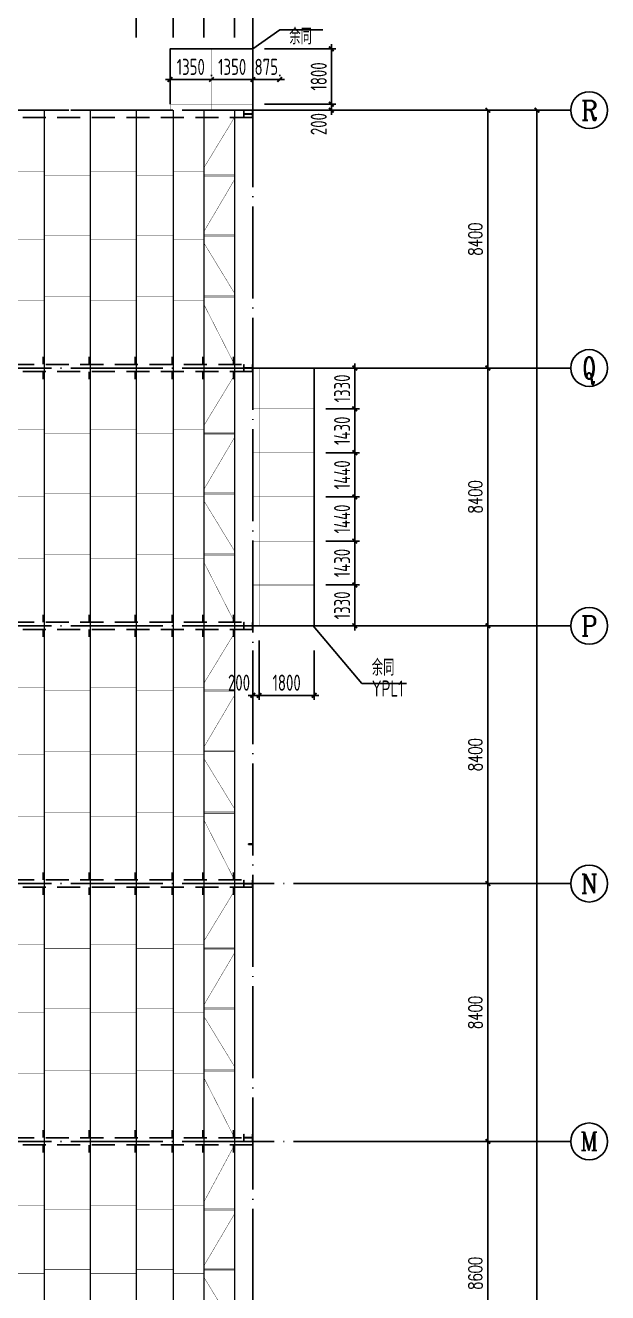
# Model space of a CAD drawing. Extents: x 899043 to 2598688, y -137197 to 211789.
# Drawn here: x 1563541 to 1582522, y 119968 to 161263 of the extents above; entities that cross this region are included whole.
import ezdxf
from ezdxf.enums import TextEntityAlignment as Align

# ---------------------------------------------------------------- set-up
doc = ezdxf.new("R2010")
doc.units = 0
doc.header["$LTSCALE"] = 1500
doc.header["$MEASUREMENT"] = 0
doc.linetypes.add('DASHED', pattern=[0.75, 0.5, -0.25])
doc.linetypes.add('DOTE', pattern=[2.42, 2, -0.2, 0.02, -0.2])
for name, color, linetype in [('A-Fur1(建筑厨卫洁具)', 136, 'Continuous'), ('A-Roof(建筑屋顶)', 122, 'Continuous'), ('AXIS', 3, 'Continuous'), ('AXIS_TEXT', 7, 'Continuous'), ('Boltx', 252, 'DASHED'), ('DIM', 3, 'Continuous'), ('HZ', 3, 'Continuous'), ('M_Prof', 2, 'Continuous'), ('THIN', 7, 'Continuous')]:
    doc.layers.add(name, color=color, linetype=linetype)
doc.layers.add('Pkpm_层114', color=2, linetype='Continuous', lineweight=18)
doc.styles.add('_TCH_AXIS', font='COMPLEX', dxfattribs={"bigfont": 'GBCBIG'})
doc.styles.add('_TCH_DIM_T3', font='SIMPLEX', dxfattribs={"width": 0.705882, "bigfont": 'GBCBIG'})
doc.styles.add('COMPLEX', font='COMPLEX')
doc.styles.add('TSSD_Dimension', font='Tssdeng.shx', dxfattribs={"width": 0.7, "bigfont": 'hztxt.shx'})
doc.styles.add('TSSD_Label', font='Tssdeng.shx', dxfattribs={"width": 0.7, "bigfont": 'hztxt.shx'})
doc.dimstyles.new('_TCH_ARCH&&150', dxfattribs={"dimtxt": 446.25, "dimasz": 150, "dimexe": 375, "dimexo": 450, "dimgap": 189.375, "dimtad": 1, "dimdec": 0, "dimzin": 0, "dimdsep": 46, "dimtxsty": '_TCH_DIM_T3', "dimblk": 'ARCHTICK', "dimcen": 0.09, "dimclrt": 7, "dimazin": 2, "dimtfac": 1, "dimtdec": 0, "dimtix": 1, "dimtmove": 2, "dimatfit": 3, "dimfxl": 0, "dimtolj": 1, "dimtzin": 0, "dimarcsym": 0})
doc.dimstyles.new('TSSD_150_150', dxfattribs={"dimtxt": 525, "dimasz": 150, "dimexe": 150, "dimexo": 375, "dimgap": 150, "dimtad": 1, "dimdec": 0, "dimzin": 0, "dimdsep": 46, "dimtxsty": 'TSSD_Dimension', "dimblk": 'ARCHTICK', "dimblk1": 'ARCHTICK', "dimblk2": 'ARCHTICK', "dimcen": 0, "dimdle": 150, "dimclrt": 7, "dimadec": 0, "dimazin": 0, "dimtfac": 1, "dimtdec": 0, "dimtix": 1, "dimtmove": 2, "dimatfit": 3, "dimfxl": 0, "dimtolj": 1, "dimtzin": 0, "dimarcsym": 0})

# ---------------------------------------------------------------- blocks, each defined once
blk = doc.blocks.new('_ArchTick')
at = {"color": 0, "linetype": 'ByBlock', "const_width": 0.4}
blk.add_lwpolyline([(-0.5, -0.5), (0.5, 0.5)], dxfattribs=at)
blk = doc.blocks.new('*D218')
at = {"layer": 'AXIS', "color": 0, "lineweight": -2}
for p, q in [((1198940, -77477), (1203865, -77477)), ((1203490, -86077), (1203490, -77477)), ((1198940, -86077), (1203865, -86077))]:
    blk.add_line(p, q, dxfattribs=at)
at = {"layer": 'Defpoints', "color": 0}
for p in [(1198490, -77477), (1203490, -77477), (1198490, -86077)]:
    blk.add_point(p, dxfattribs=at)
at = {"layer": 'AXIS', "color": 0, "lineweight": -2, "xscale": 150, "yscale": 150, "zscale": 150}
for p, rotation in [((1203490, -77477), 90), ((1203490, -86077), 270)]:
    blk.add_blockref('_ArchTick', p, dxfattribs=dict(at, rotation=rotation))
at = {"layer": 'AXIS', "color": 7, "insert": (1203078, -81777), "char_height": 446.2, "attachment_point": 5, "rotation": 90, "style": '_TCH_DIM_T3'}
blk.add_mtext('\\A1;8600', dxfattribs=at)
blk = doc.blocks.new('*D219')
at = {"layer": 'AXIS', "color": 0, "lineweight": -2}
for p, q in [((1198940, -69077), (1203865, -69077)), ((1203490, -77477), (1203490, -69077)), ((1198940, -77477), (1203865, -77477))]:
    blk.add_line(p, q, dxfattribs=at)
at = {"layer": 'Defpoints', "color": 0}
for p in [(1198490, -69077), (1203490, -69077), (1198490, -77477)]:
    blk.add_point(p, dxfattribs=at)
at = {"layer": 'AXIS', "color": 0, "lineweight": -2, "xscale": 150, "yscale": 150, "zscale": 150}
for p, rotation in [((1203490, -69077), 90), ((1203490, -77477), 270)]:
    blk.add_blockref('_ArchTick', p, dxfattribs=dict(at, rotation=rotation))
at = {"layer": 'AXIS', "color": 7, "insert": (1203078, -73277), "char_height": 446.2, "attachment_point": 5, "rotation": 90, "style": '_TCH_DIM_T3'}
blk.add_mtext('\\A1;8400', dxfattribs=at)
blk = doc.blocks.new('*D220')
at = {"layer": 'AXIS', "color": 0, "lineweight": -2}
for p, q in [((1198940, -60677), (1203865, -60677)), ((1203490, -69077), (1203490, -60677)), ((1198940, -69077), (1203865, -69077))]:
    blk.add_line(p, q, dxfattribs=at)
at = {"layer": 'Defpoints', "color": 0}
for p in [(1198490, -60677), (1203490, -60677), (1198490, -69077)]:
    blk.add_point(p, dxfattribs=at)
at = {"layer": 'AXIS', "color": 0, "lineweight": -2, "xscale": 150, "yscale": 150, "zscale": 150}
for p, rotation in [((1203490, -60677), 90), ((1203490, -69077), 270)]:
    blk.add_blockref('_ArchTick', p, dxfattribs=dict(at, rotation=rotation))
at = {"layer": 'AXIS', "color": 7, "insert": (1203078, -64877), "char_height": 446.2, "attachment_point": 5, "rotation": 90, "style": '_TCH_DIM_T3'}
blk.add_mtext('\\A1;8400', dxfattribs=at)
blk = doc.blocks.new('*D221')
at = {"layer": 'AXIS', "color": 0, "lineweight": -2}
for p, q in [((1198940, -52277), (1203865, -52277)), ((1203490, -60677), (1203490, -52277)), ((1198940, -60677), (1203865, -60677))]:
    blk.add_line(p, q, dxfattribs=at)
at = {"layer": 'Defpoints', "color": 0}
for p in [(1198490, -52277), (1203490, -52277), (1198490, -60677)]:
    blk.add_point(p, dxfattribs=at)
at = {"layer": 'AXIS', "color": 0, "lineweight": -2, "xscale": 150, "yscale": 150, "zscale": 150}
for p, rotation in [((1203490, -52277), 90), ((1203490, -60677), 270)]:
    blk.add_blockref('_ArchTick', p, dxfattribs=dict(at, rotation=rotation))
at = {"layer": 'AXIS', "color": 7, "insert": (1203078, -56477), "char_height": 446.2, "attachment_point": 5, "rotation": 90, "style": '_TCH_DIM_T3'}
blk.add_mtext('\\A1;8400', dxfattribs=at)
blk = doc.blocks.new('*D222')
at = {"layer": 'AXIS', "color": 0, "lineweight": -2}
for p, q in [((1198940, -43877), (1203865, -43877)), ((1203490, -52277), (1203490, -43877)), ((1198940, -52277), (1203865, -52277))]:
    blk.add_line(p, q, dxfattribs=at)
at = {"layer": 'Defpoints', "color": 0}
for p in [(1198490, -43877), (1203490, -43877), (1198490, -52277)]:
    blk.add_point(p, dxfattribs=at)
at = {"layer": 'AXIS', "color": 0, "lineweight": -2, "xscale": 150, "yscale": 150, "zscale": 150}
for p, rotation in [((1203490, -43877), 90), ((1203490, -52277), 270)]:
    blk.add_blockref('_ArchTick', p, dxfattribs=dict(at, rotation=rotation))
at = {"layer": 'AXIS', "color": 7, "insert": (1203078, -48077), "char_height": 446.2, "attachment_point": 5, "rotation": 90, "style": '_TCH_DIM_T3'}
blk.add_mtext('\\A1;8400', dxfattribs=at)
blk = doc.blocks.new('*D223')
at = {"layer": 'AXIS', "color": 0, "lineweight": -2}
for p, q in [((1198940, -43877), (1205465, -43877)), ((1205090, -163277), (1205090, -43877)), ((1198940, -163277), (1205465, -163277))]:
    blk.add_line(p, q, dxfattribs=at)
at = {"layer": 'Defpoints', "color": 0}
for p in [(1198490, -43877), (1205090, -43877), (1198490, -163277)]:
    blk.add_point(p, dxfattribs=at)
at = {"layer": 'AXIS', "color": 0, "lineweight": -2, "xscale": 150, "yscale": 150, "zscale": 150}
for p, rotation in [((1205090, -43877), 90), ((1205090, -163277), 270)]:
    blk.add_blockref('_ArchTick', p, dxfattribs=dict(at, rotation=rotation))
at = {"layer": 'AXIS', "color": 7, "insert": (1204678, -103577), "char_height": 446.2, "attachment_point": 5, "rotation": 90, "style": '_TCH_DIM_T3'}
blk.add_mtext('\\A1;119400', dxfattribs=at)
blk = doc.blocks.new('_AXISO')
blk.add_circle((0, 0), 0.5)
at = {"layer": 'AXIS_TEXT', "style": 'COMPLEX', "width": 1.041667}
blk.add_attdef('A', text='', height=0.56, dxfattribs=at).set_placement((-0.25, -0.28), (0.25, -0.28), align=Align.FIT)
blk = doc.blocks.new('A$C0BB32EA6')
at = {"layer": 'M_Prof'}
for points in [[(54000, -235), (54000, -15), (53990, -15), (53990, -121), (53710, -121), (53710, -15), (53700, -15), (53700, -235), (53710, -235), (53710, -129), (53990, -129), (53990, -235)], [(54000, -8510), (54000, -8290), (53990, -8290), (53990, -8396), (53710, -8396), (53710, -8290), (53700, -8290), (53700, -8510), (53710, -8510), (53710, -8404), (53990, -8404), (53990, -8510)], [(54000, -16910), (54000, -16690), (53990, -16690), (53990, -16796), (53710, -16796), (53710, -16690), (53700, -16690), (53700, -16910), (53710, -16910), (53710, -16804), (53990, -16804), (53990, -16910)], [(54000, -25310), (54000, -25090), (53990, -25090), (53990, -25196), (53710, -25196), (53710, -25090), (53700, -25090), (53700, -25310), (53710, -25310), (53710, -25204), (53990, -25204), (53990, -25310)], [(54000, -33585), (54000, -33365), (53990, -33365), (53990, -33471), (53710, -33471), (53710, -33365), (53700, -33365), (53700, -33585), (53710, -33585), (53710, -33479), (53990, -33479), (53990, -33585)]]:
    blk.add_lwpolyline(points, close=True, dxfattribs=at)
blk = doc.blocks.new('A$C2EA612DB')
at = {"layer": 'A-Fur1(建筑厨卫洁具)'}
for p, q in [((0, 86865), (-138, 86865)), ((-138, 86865), (-138, 86840)), ((-138, 86840), (0, 86840))]:
    blk.add_line(p, q, dxfattribs=at)
at = {"layer": 'M_Prof'}
blk.add_blockref('A$C0BB32EA6', (-54000, 110765), dxfattribs=at)
blk = doc.blocks.new('*D979')
at = {"layer": 'Defpoints', "color": 0}
for p in [(1567158, 163256), (1555158, 160497), (1567158, 160497)]:
    blk.add_point(p, dxfattribs=at)
at = {"layer": 'DIM', "color": 0, "lineweight": -2}
for p, q in [((1555008, 163256), (1567308, 163256)), ((1555158, 160872), (1555158, 163406)), ((1567158, 160872), (1567158, 163406))]:
    blk.add_line(p, q, dxfattribs=at)
at = {"layer": 'DIM', "color": 0, "lineweight": -2, "xscale": 150, "yscale": 150, "zscale": 150, "rotation": 180}
blk.add_blockref('_ArchTick', (1555158, 163256), dxfattribs=at)
at = {"layer": 'DIM', "color": 0, "lineweight": -2, "xscale": 150, "yscale": 150, "zscale": 150}
blk.add_blockref('_ArchTick', (1567158, 163256), dxfattribs=at)
at = {"layer": 'DIM', "color": 7, "insert": (1561158, 163669), "char_height": 525, "attachment_point": 5, "style": 'TSSD_Dimension'}
blk.add_mtext('\\A1;8x1500=12000', dxfattribs=at)
blk = doc.blocks.new('*D980')
at = {"layer": 'Defpoints', "color": 0}
for p in [(1568358, 163256), (1567158, 160497), (1568358, 160497)]:
    blk.add_point(p, dxfattribs=at)
at = {"layer": 'DIM', "color": 0, "lineweight": -2}
for p, q in [((1567158, 163256), (1567008, 163256)), ((1567158, 160872), (1567158, 163406)), ((1567158, 163256), (1568358, 163256)), ((1568358, 160872), (1568358, 163406)), ((1568358, 163256), (1568508, 163256))]:
    blk.add_line(p, q, dxfattribs=at)
at = {"layer": 'DIM', "color": 0, "lineweight": -2, "xscale": 150, "yscale": 150, "zscale": 150}
blk.add_blockref('_ArchTick', (1567158, 163256), dxfattribs=at)
at = {"layer": 'DIM', "color": 0, "lineweight": -2, "xscale": 150, "yscale": 150, "zscale": 150, "rotation": 180}
blk.add_blockref('_ArchTick', (1568358, 163256), dxfattribs=at)
at = {"layer": 'DIM', "color": 7, "insert": (1567758, 163669), "char_height": 525, "attachment_point": 5, "style": 'TSSD_Dimension'}
blk.add_mtext('\\A1;1200', dxfattribs=at)
blk = doc.blocks.new('*D981')
at = {"layer": 'Defpoints', "color": 0}
for p in [(1569358, 163256), (1568358, 160497), (1569358, 160497)]:
    blk.add_point(p, dxfattribs=at)
at = {"layer": 'DIM', "color": 0, "lineweight": -2}
for p, q in [((1568208, 163256), (1569508, 163256)), ((1568358, 160872), (1568358, 163406)), ((1569358, 160872), (1569358, 163406))]:
    blk.add_line(p, q, dxfattribs=at)
at = {"layer": 'DIM', "color": 0, "lineweight": -2, "xscale": 150, "yscale": 150, "zscale": 150, "rotation": 180}
blk.add_blockref('_ArchTick', (1568358, 163256), dxfattribs=at)
at = {"layer": 'DIM', "color": 0, "lineweight": -2, "xscale": 150, "yscale": 150, "zscale": 150}
blk.add_blockref('_ArchTick', (1569358, 163256), dxfattribs=at)
at = {"layer": 'DIM', "color": 7, "insert": (1568858, 162819), "char_height": 525, "attachment_point": 5, "style": 'TSSD_Dimension'}
blk.add_mtext('\\A1;1000', dxfattribs=at)
blk = doc.blocks.new('*D982')
at = {"layer": 'Defpoints', "color": 0}
for p in [(1570358, 163256), (1569358, 160497), (1570358, 160497)]:
    blk.add_point(p, dxfattribs=at)
at = {"layer": 'DIM', "color": 0, "lineweight": -2}
for p, q in [((1569358, 163256), (1569208, 163256)), ((1569358, 160872), (1569358, 163406)), ((1569358, 163256), (1570358, 163256)), ((1570358, 160872), (1570358, 163406)), ((1570358, 163256), (1570508, 163256))]:
    blk.add_line(p, q, dxfattribs=at)
at = {"layer": 'DIM', "color": 0, "lineweight": -2, "xscale": 150, "yscale": 150, "zscale": 150}
blk.add_blockref('_ArchTick', (1569358, 163256), dxfattribs=at)
at = {"layer": 'DIM', "color": 0, "lineweight": -2, "xscale": 150, "yscale": 150, "zscale": 150, "rotation": 180}
blk.add_blockref('_ArchTick', (1570358, 163256), dxfattribs=at)
at = {"layer": 'DIM', "color": 7, "insert": (1569858, 163669), "char_height": 525, "attachment_point": 5, "style": 'TSSD_Dimension'}
blk.add_mtext('\\A1;1000', dxfattribs=at)
blk = doc.blocks.new('*D983')
at = {"layer": 'Defpoints', "color": 0}
for p in [(1570958, 163256), (1570358, 160497), (1570958, 160497)]:
    blk.add_point(p, dxfattribs=at)
at = {"layer": 'DIM', "color": 0, "lineweight": -2}
for p, q in [((1570208, 163256), (1571108, 163256)), ((1570358, 160872), (1570358, 163406)), ((1570958, 160872), (1570958, 163406))]:
    blk.add_line(p, q, dxfattribs=at)
at = {"layer": 'DIM', "color": 0, "lineweight": -2, "xscale": 150, "yscale": 150, "zscale": 150, "rotation": 180}
blk.add_blockref('_ArchTick', (1570358, 163256), dxfattribs=at)
at = {"layer": 'DIM', "color": 0, "lineweight": -2, "xscale": 150, "yscale": 150, "zscale": 150}
blk.add_blockref('_ArchTick', (1570958, 163256), dxfattribs=at)
at = {"layer": 'DIM', "color": 7, "insert": (1571410, 163669), "char_height": 525, "attachment_point": 5, "style": 'TSSD_Dimension'}
blk.add_mtext('\\A1;600', dxfattribs=at)
blk = doc.blocks.new('*D1038')
at = {"layer": 'Defpoints', "color": 0}
for p in [(1570958, 158697), (1573516, 158697), (1570958, 158497)]:
    blk.add_point(p, dxfattribs=at)
at = {"layer": 'DIM', "color": 0, "lineweight": -2}
for p, q in [((1571333, 158697), (1573666, 158697)), ((1573516, 158697), (1573516, 158847)), ((1573516, 158497), (1573516, 158697)), ((1571333, 158497), (1573666, 158497)), ((1573516, 158497), (1573516, 158347))]:
    blk.add_line(p, q, dxfattribs=at)
at = {"layer": 'DIM', "color": 0, "lineweight": -2, "xscale": 150, "yscale": 150, "zscale": 150}
for p, rotation in [((1573516, 158697), 270), ((1573516, 158497), 90)]:
    blk.add_blockref('_ArchTick', p, dxfattribs=dict(at, rotation=rotation))
at = {"layer": 'DIM', "color": 7, "insert": (1573104, 158045), "char_height": 525, "attachment_point": 5, "rotation": 90, "style": 'TSSD_Dimension'}
blk.add_mtext('\\A1;200', dxfattribs=at)
blk = doc.blocks.new('*D1039')
at = {"layer": 'Defpoints', "color": 0}
for p in [(1570958, 160497), (1573516, 160497), (1570958, 158697)]:
    blk.add_point(p, dxfattribs=at)
at = {"layer": 'DIM', "color": 0, "lineweight": -2}
for p, q in [((1573516, 158547), (1573516, 160647)), ((1571333, 160497), (1573666, 160497)), ((1571333, 158697), (1573666, 158697))]:
    blk.add_line(p, q, dxfattribs=at)
at = {"layer": 'DIM', "color": 0, "lineweight": -2, "xscale": 150, "yscale": 150, "zscale": 150}
for p, rotation in [((1573516, 160497), 90), ((1573516, 158697), 270)]:
    blk.add_blockref('_ArchTick', p, dxfattribs=dict(at, rotation=rotation))
at = {"layer": 'DIM', "color": 7, "insert": (1573104, 159597), "char_height": 525, "attachment_point": 5, "rotation": 90, "style": 'TSSD_Dimension'}
blk.add_mtext('\\A1;1800', dxfattribs=at)
blk = doc.blocks.new('*D1040')
at = {"layer": 'Defpoints', "color": 0}
for p in [(1570958, 159497), (1570958, 159235), (1571833, 159235)]:
    blk.add_point(p, dxfattribs=at)
at = {"layer": 'DIM', "color": 0, "lineweight": -2}
for p, q in [((1570958, 159497), (1570808, 159497)), ((1570958, 159610), (1570958, 159647)), ((1571833, 159497), (1570958, 159497)), ((1571833, 159610), (1571833, 159647)), ((1571833, 159497), (1571983, 159497))]:
    blk.add_line(p, q, dxfattribs=at)
at = {"layer": 'DIM', "color": 0, "lineweight": -2, "xscale": 150, "yscale": 150, "zscale": 150}
blk.add_blockref('_ArchTick', (1570958, 159497), dxfattribs=at)
at = {"layer": 'DIM', "color": 0, "lineweight": -2, "xscale": 150, "yscale": 150, "zscale": 150, "rotation": 180}
blk.add_blockref('_ArchTick', (1571833, 159497), dxfattribs=at)
at = {"layer": 'DIM', "color": 7, "insert": (1571395, 159909), "char_height": 525, "attachment_point": 5, "style": 'TSSD_Dimension'}
blk.add_mtext('\\A1;875', dxfattribs=at)
blk = doc.blocks.new('*D1041')
at = {"layer": 'Defpoints', "color": 0}
for p in [(1569608, 159497), (1569608, 159235), (1570958, 159235)]:
    blk.add_point(p, dxfattribs=at)
at = {"layer": 'DIM', "color": 0, "lineweight": -2}
for p, q in [((1571108, 159497), (1569458, 159497)), ((1569608, 159610), (1569608, 159647)), ((1570958, 159610), (1570958, 159647))]:
    blk.add_line(p, q, dxfattribs=at)
at = {"layer": 'DIM', "color": 0, "lineweight": -2, "xscale": 150, "yscale": 150, "zscale": 150, "rotation": 180}
blk.add_blockref('_ArchTick', (1569608, 159497), dxfattribs=at)
at = {"layer": 'DIM', "color": 0, "lineweight": -2, "xscale": 150, "yscale": 150, "zscale": 150}
blk.add_blockref('_ArchTick', (1570958, 159497), dxfattribs=at)
at = {"layer": 'DIM', "color": 7, "insert": (1570283, 159909), "char_height": 525, "attachment_point": 5, "style": 'TSSD_Dimension'}
blk.add_mtext('\\A1;1350', dxfattribs=at)
blk = doc.blocks.new('*D1042')
at = {"layer": 'Defpoints', "color": 0}
for p in [(1568258, 159497), (1568258, 159235), (1569608, 159235)]:
    blk.add_point(p, dxfattribs=at)
at = {"layer": 'DIM', "color": 0, "lineweight": -2}
for p, q in [((1569758, 159497), (1568108, 159497)), ((1568258, 159610), (1568258, 159647)), ((1569608, 159610), (1569608, 159647))]:
    blk.add_line(p, q, dxfattribs=at)
at = {"layer": 'DIM', "color": 0, "lineweight": -2, "xscale": 150, "yscale": 150, "zscale": 150, "rotation": 180}
blk.add_blockref('_ArchTick', (1568258, 159497), dxfattribs=at)
at = {"layer": 'DIM', "color": 0, "lineweight": -2, "xscale": 150, "yscale": 150, "zscale": 150}
blk.add_blockref('_ArchTick', (1569608, 159497), dxfattribs=at)
at = {"layer": 'DIM', "color": 7, "insert": (1568933, 159909), "char_height": 525, "attachment_point": 5, "style": 'TSSD_Dimension'}
blk.add_mtext('\\A1;1350', dxfattribs=at)
blk = doc.blocks.new('*D1101')
at = {"layer": 'Defpoints', "color": 0}
for p in [(1570958, 141267), (1571158, 141597), (1571158, 139430)]:
    blk.add_point(p, dxfattribs=at)
at = {"layer": 'DIM', "color": 0, "lineweight": -2}
for p, q in [((1570958, 140892), (1570958, 139280)), ((1571158, 141222), (1571158, 139280)), ((1570958, 139430), (1570808, 139430)), ((1570958, 139430), (1571158, 139430)), ((1571158, 139430), (1571308, 139430))]:
    blk.add_line(p, q, dxfattribs=at)
at = {"layer": 'DIM', "color": 0, "lineweight": -2, "xscale": 150, "yscale": 150, "zscale": 150}
for p, rotation in [((1570958, 139430), 1.767578083899934e-07), ((1571158, 139430), 180.0000001767578)]:
    blk.add_blockref('_ArchTick', p, dxfattribs=dict(at, rotation=rotation))
at = {"layer": 'DIM', "color": 7, "insert": (1570506, 139843), "char_height": 525, "attachment_point": 5, "rotation": 0, "style": 'TSSD_Dimension'}
blk.add_mtext('\\A1;200', dxfattribs=at)
blk = doc.blocks.new('*D1102')
at = {"layer": 'Defpoints', "color": 0}
for p in [(1571158, 141597), (1572958, 141267), (1572958, 139430)]:
    blk.add_point(p, dxfattribs=at)
at = {"layer": 'DIM', "color": 0, "lineweight": -2}
for p, q in [((1571158, 141222), (1571158, 139280)), ((1572958, 140892), (1572958, 139280)), ((1571008, 139430), (1573108, 139430))]:
    blk.add_line(p, q, dxfattribs=at)
at = {"layer": 'DIM', "color": 0, "lineweight": -2, "xscale": 150, "yscale": 150, "zscale": 150}
for p, rotation in [((1571158, 139430), 180.0000001767578), ((1572958, 139430), 1.767578252005253e-07)]:
    blk.add_blockref('_ArchTick', p, dxfattribs=dict(at, rotation=rotation))
at = {"layer": 'DIM', "color": 7, "insert": (1572058, 139843), "char_height": 525, "attachment_point": 5, "rotation": 0, "style": 'TSSD_Dimension'}
blk.add_mtext('\\A1;1800', dxfattribs=at)
blk = doc.blocks.new('*D1103')
at = {"layer": 'Defpoints', "color": 0}
for p in [(1572958, 143027), (1574279, 143027), (1572958, 141697)]:
    blk.add_point(p, dxfattribs=at)
at = {"layer": 'DIM', "color": 0, "lineweight": -2}
for p, q in [((1573333, 143027), (1574429, 143027)), ((1574279, 141547), (1574279, 143177)), ((1573333, 141697), (1574429, 141697))]:
    blk.add_line(p, q, dxfattribs=at)
at = {"layer": 'DIM', "color": 0, "lineweight": -2, "xscale": 150, "yscale": 150, "zscale": 150}
for p, rotation in [((1574279, 143027), 90), ((1574279, 141697), 270)]:
    blk.add_blockref('_ArchTick', p, dxfattribs=dict(at, rotation=rotation))
at = {"layer": 'DIM', "color": 7, "insert": (1573866, 142362), "char_height": 525, "attachment_point": 5, "rotation": 90, "style": 'TSSD_Dimension'}
blk.add_mtext('\\A1;1330', dxfattribs=at)
blk = doc.blocks.new('*D1104')
at = {"layer": 'Defpoints', "color": 0}
for p in [(1572958, 144457), (1574279, 144457), (1572958, 143027)]:
    blk.add_point(p, dxfattribs=at)
at = {"layer": 'DIM', "color": 0, "lineweight": -2}
for p, q in [((1574279, 142877), (1574279, 144607)), ((1573333, 144457), (1574429, 144457)), ((1573333, 143027), (1574429, 143027))]:
    blk.add_line(p, q, dxfattribs=at)
at = {"layer": 'DIM', "color": 0, "lineweight": -2, "xscale": 150, "yscale": 150, "zscale": 150}
for p, rotation in [((1574279, 144457), 90), ((1574279, 143027), 270)]:
    blk.add_blockref('_ArchTick', p, dxfattribs=dict(at, rotation=rotation))
at = {"layer": 'DIM', "color": 7, "insert": (1573866, 143742), "char_height": 525, "attachment_point": 5, "rotation": 90, "style": 'TSSD_Dimension'}
blk.add_mtext('\\A1;1430', dxfattribs=at)
blk = doc.blocks.new('*D1105')
at = {"layer": 'Defpoints', "color": 0}
for p in [(1572958, 145897), (1574279, 145897), (1572958, 144457)]:
    blk.add_point(p, dxfattribs=at)
at = {"layer": 'DIM', "color": 0, "lineweight": -2}
for p, q in [((1573333, 145897), (1574429, 145897)), ((1574279, 144307), (1574279, 146047)), ((1573333, 144457), (1574429, 144457))]:
    blk.add_line(p, q, dxfattribs=at)
at = {"layer": 'DIM', "color": 0, "lineweight": -2, "xscale": 150, "yscale": 150, "zscale": 150}
for p, rotation in [((1574279, 145897), 90), ((1574279, 144457), 270)]:
    blk.add_blockref('_ArchTick', p, dxfattribs=dict(at, rotation=rotation))
at = {"layer": 'DIM', "color": 7, "insert": (1573866, 145177), "char_height": 525, "attachment_point": 5, "rotation": 90, "style": 'TSSD_Dimension'}
blk.add_mtext('\\A1;1440', dxfattribs=at)
blk = doc.blocks.new('*D1106')
at = {"layer": 'Defpoints', "color": 0}
for p in [(1572958, 147337), (1574279, 147337), (1572958, 145897)]:
    blk.add_point(p, dxfattribs=at)
at = {"layer": 'DIM', "color": 0, "lineweight": -2}
for p, q in [((1574279, 145747), (1574279, 147487)), ((1573333, 147337), (1574429, 147337)), ((1573333, 145897), (1574429, 145897))]:
    blk.add_line(p, q, dxfattribs=at)
at = {"layer": 'DIM', "color": 0, "lineweight": -2, "xscale": 150, "yscale": 150, "zscale": 150}
for p, rotation in [((1574279, 147337), 90), ((1574279, 145897), 270)]:
    blk.add_blockref('_ArchTick', p, dxfattribs=dict(at, rotation=rotation))
at = {"layer": 'DIM', "color": 7, "insert": (1573866, 146617), "char_height": 525, "attachment_point": 5, "rotation": 90, "style": 'TSSD_Dimension'}
blk.add_mtext('\\A1;1440', dxfattribs=at)
blk = doc.blocks.new('*D1107')
at = {"layer": 'Defpoints', "color": 0}
for p in [(1572958, 148767), (1574279, 148767), (1572958, 147337)]:
    blk.add_point(p, dxfattribs=at)
at = {"layer": 'DIM', "color": 0, "lineweight": -2}
for p, q in [((1573333, 148767), (1574429, 148767)), ((1574279, 147187), (1574279, 148917)), ((1573333, 147337), (1574429, 147337))]:
    blk.add_line(p, q, dxfattribs=at)
at = {"layer": 'DIM', "color": 0, "lineweight": -2, "xscale": 150, "yscale": 150, "zscale": 150}
for p, rotation in [((1574279, 148767), 90), ((1574279, 147337), 270)]:
    blk.add_blockref('_ArchTick', p, dxfattribs=dict(at, rotation=rotation))
at = {"layer": 'DIM', "color": 7, "insert": (1573866, 148052), "char_height": 525, "attachment_point": 5, "rotation": 90, "style": 'TSSD_Dimension'}
blk.add_mtext('\\A1;1430', dxfattribs=at)
blk = doc.blocks.new('*D1108')
at = {"layer": 'Defpoints', "color": 0}
for p in [(1572958, 150097), (1574279, 150097), (1572958, 148767)]:
    blk.add_point(p, dxfattribs=at)
at = {"layer": 'DIM', "color": 0, "lineweight": -2}
for p, q in [((1573333, 150097), (1574429, 150097)), ((1574279, 148617), (1574279, 150247)), ((1573333, 148767), (1574429, 148767))]:
    blk.add_line(p, q, dxfattribs=at)
at = {"layer": 'DIM', "color": 0, "lineweight": -2, "xscale": 150, "yscale": 150, "zscale": 150}
for p, rotation in [((1574279, 150097), 90), ((1574279, 148767), 270)]:
    blk.add_blockref('_ArchTick', p, dxfattribs=dict(at, rotation=rotation))
at = {"layer": 'DIM', "color": 7, "insert": (1573866, 149432), "char_height": 525, "attachment_point": 5, "rotation": 90, "style": 'TSSD_Dimension'}
blk.add_mtext('\\A1;1330', dxfattribs=at)
blk = doc.blocks.new('A$C5AF141BB')
at = {"layer": 'AXIS', "color": 253, "linetype": 'DOTE'}
for p, q in [((32000, 123526.9), (32000, -5247.5)), ((36323.2, 119400), (-26262.1, 119400)), ((36323.2, 111000), (-26941.1, 111000)), ((36323.2, 102600), (-26262.1, 102600)), ((36323.2, 94200), (-26941.1, 94200)), ((36323.2, 85800), (-26941.1, 85800))]:
    blk.add_line(p, q, dxfattribs=at)
at = {"layer": 'AXIS'}
for p, q in [((36364.3, 119400), (42364.3, 119400)), ((36364.3, 111000), (42364.3, 111000)), ((36364.3, 102600), (42364.3, 102600)), ((36364.3, 94200), (42364.3, 94200)), ((36364.3, 85800), (42364.3, 85800))]:
    blk.add_line(p, q, dxfattribs=at)
ref = blk.add_blockref('_AXISO', (42964.3, 119400), dxfattribs=dict(at, xscale=1200, yscale=1200, zscale=1200))
ref.add_attrib('A', 'R', dxfattribs={"layer": 'AXIS_TEXT', "height": 637.8, "style": '_TCH_AXIS'}).set_placement((42691, 119081.1), (43237.6, 119081.1), align=Align.FIT)
ref = blk.add_blockref('_AXISO', (42964.3, 111000), dxfattribs=dict(at, xscale=1200, yscale=1200, zscale=1200))
ref.add_attrib('A', 'Q', dxfattribs={"layer": 'AXIS_TEXT', "height": 715.4, "style": '_TCH_AXIS', "width": 0.807692}).set_placement((42744.2, 110642.3), (43184.4, 110642.3), align=Align.FIT)
ref = blk.add_blockref('_AXISO', (42964.3, 102600), dxfattribs=dict(at, xscale=1200, yscale=1200, zscale=1200))
ref.add_attrib('A', 'P', dxfattribs={"layer": 'AXIS_TEXT', "height": 652.9, "style": '_TCH_AXIS'}).set_placement((42700, 102273.6), (43228.6, 102273.6), align=Align.FIT)
ref = blk.add_blockref('_AXISO', (42964.3, 94200), dxfattribs=dict(at, xscale=1200, yscale=1200, zscale=1200))
ref.add_attrib('A', 'N', dxfattribs={"layer": 'AXIS_TEXT', "height": 622.9, "style": '_TCH_AXIS'}).set_placement((42682.5, 93888.6), (43246.1, 93888.6), align=Align.FIT)
ref = blk.add_blockref('_AXISO', (42964.3, 85800), dxfattribs=dict(at, xscale=1200, yscale=1200, zscale=1200))
ref.add_attrib('A', 'M', dxfattribs={"layer": 'AXIS_TEXT', "height": 594, "style": '_TCH_AXIS'}).set_placement((42667.3, 85503), (43261.3, 85503), align=Align.FIT)
for p1, p2, distance, picture, middle in [((34661.1, 111000), (34661.1, 119400), -5000, '*D222', (39248.6, 115200)), ((34661.1, 0), (34661.1, 119400), -6600, '*D223', (40848.6, 59700)), ((34661.1, 102600), (34661.1, 111000), -5000, '*D221', (39248.6, 106800)), ((34661.1, 94200), (34661.1, 102600), -5000, '*D220', (39248.6, 98400)), ((34661.1, 85800), (34661.1, 94200), -5000, '*D219', (39248.6, 90000)), ((34661.1, 77200), (34661.1, 85800), -5000, '*D218', (39248.6, 81500))]:
    dim = blk.add_aligned_dim(p1=p1, p2=p2, distance=distance, dimstyle='_TCH_ARCH&&150', dxfattribs=at)
    dim.commit()
    dim.dimension.update_dxf_attribs({"geometry": picture, "text_midpoint": middle, "insert": (-1163829.4, 163277.5)})

msp = doc.modelspace()

# ---------------------------------------------------------------- linework, layer by layer
at = {"layer": 'A-Roof(建筑屋顶)'}
for points in [[(1568257.9, 158696.6), (1568257.9, 160496.6), (1570957.9, 160496.6), (1570957.9, 158696.6)], [(1571158, 150096.6), (1572958, 150096.6), (1572958, 141696.6), (1571158, 141696.6)]]:
    msp.add_lwpolyline(points, dxfattribs=at)
at = {"layer": 'Boltx', "color": 2, "linetype": 'ByBlock', "const_width": 12}
for points in [[(1568257.9, 160496.6), (1568257.9, 158496.6)], [(1568257.9, 160496.6), (1570957.9, 160496.6)], [(1569607.9, 160496.6), (1569607.9, 158496.6)], [(1570957.9, 160496.6), (1570957.9, 158496.6)], [(1570957.9, 158696.6), (1568257.9, 158696.6)], [(1570358, 158261.6), (1569358, 156616.6)], [(1562658, 156496.6), (1564158, 156496.6)], [(1565658, 156376.6), (1564158, 156376.6)], [(1565658, 156496.6), (1567158, 156496.6)], [(1568358, 156376.6), (1567158, 156376.6)], [(1568358, 156496.6), (1569358, 156496.6)], [(1570358, 156376.6), (1569358, 156376.6)], [(1570358, 156233.4), (1569358, 154536.6)], [(1562658, 154296.6), (1564158, 154296.6)], [(1565658, 154416.6), (1564158, 154416.6)], [(1565658, 154296.6), (1567158, 154296.6)], [(1568358, 154416.6), (1567158, 154416.6)], [(1568358, 154296.6), (1569358, 154296.6)], [(1570358, 154416.6), (1569358, 154416.6)], [(1570358, 152536.6), (1569358, 154176.6)], [(1565658, 152416.6), (1564158, 152416.6)], [(1568358, 152416.6), (1567158, 152416.6)], [(1570358, 152416.6), (1569358, 152416.6)], [(1562658, 152296.6), (1564158, 152296.6)], [(1565658, 152296.6), (1567158, 152296.6)], [(1568358, 152296.6), (1569358, 152296.6)], [(1569358, 152176.6), (1570358, 150214.1)], [(1572957.9, 150096.6), (1570958, 150096.6)], [(1571157.9, 150096.7), (1572957.9, 150096.7), (1572957.9, 141696.6), (1571157.9, 141696.6)], [(1571157.9, 150096.6), (1571157.9, 141696.6)], [(1572957.9, 150096.6), (1572957.9, 141696.6)], [(1570358, 149861.6), (1569358, 148216.6)], [(1572957.9, 148766.6), (1570958, 148766.6)], [(1562658, 148096.6), (1564158, 148096.6)], [(1565658, 147976.6), (1564158, 147976.6)], [(1565658, 148096.6), (1567158, 148096.6)], [(1568358, 147976.6), (1567158, 147976.6)], [(1568358, 148096.6), (1569358, 148096.6)], [(1570358, 147976.6), (1569358, 147976.6)], [(1570358, 147833.4), (1569358, 146136.6)], [(1572957.9, 147336.6), (1570958, 147336.6)], [(1562658, 145896.6), (1564158, 145896.6)], [(1565658, 146016.6), (1564158, 146016.6)], [(1565658, 145896.6), (1567158, 145896.6)], [(1568358, 146016.6), (1567158, 146016.6)], [(1568358, 145896.6), (1569358, 145896.6)], [(1570358, 146016.6), (1569358, 146016.6)], [(1570358, 144136.6), (1569358, 145776.6)], [(1572957.9, 145896.6), (1570958, 145896.6)], [(1572957.9, 144456.6), (1570958, 144456.6)], [(1562658, 143896.6), (1564158, 143896.6)], [(1565658, 144016.6), (1564158, 144016.6)], [(1565658, 143896.6), (1567158, 143896.6)], [(1568358, 144016.6), (1567158, 144016.6)], [(1568358, 143896.6), (1569358, 143896.6)], [(1570358, 144016.6), (1569358, 144016.6)], [(1569358, 143776.6), (1570358, 141814.1)], [(1572957.9, 143026.6), (1570958, 143026.6)], [(1572957.9, 141696.6), (1570958, 141696.6)], [(1570358, 141461.6), (1569358, 139816.6)], [(1562658, 139696.6), (1564158, 139696.6)], [(1565658, 139576.6), (1564158, 139576.6)], [(1565658, 139696.6), (1567158, 139696.6)], [(1568358, 139576.6), (1567158, 139576.6)], [(1568358, 139696.6), (1569358, 139696.6)], [(1570358, 139576.6), (1569358, 139576.6)], [(1570358, 139433.4), (1569358, 137736.6)], [(1565658, 137616.6), (1564158, 137616.6)], [(1568358, 137616.6), (1567158, 137616.6)], [(1570358, 137616.6), (1569358, 137616.6)], [(1562658, 137496.6), (1564158, 137496.6)], [(1565658, 137496.6), (1567158, 137496.6)], [(1568358, 137496.6), (1569358, 137496.6)], [(1570358, 135736.6), (1569358, 137376.6)], [(1562658, 135496.6), (1564158, 135496.6)], [(1565658, 135616.6), (1564158, 135616.6)], [(1565658, 135496.6), (1567158, 135496.6)], [(1568358, 135616.6), (1567158, 135616.6)], [(1568358, 135496.6), (1569358, 135496.6)], [(1570358, 135616.6), (1569358, 135616.6)], [(1569358, 135376.6), (1570358, 133414.1)], [(1570358, 133061.6), (1569358, 131416.6)], [(1562658, 131296.6), (1564158, 131296.6)], [(1565658, 131176.6), (1564158, 131176.6)], [(1565658, 131296.6), (1567158, 131296.6)], [(1568358, 131176.6), (1567158, 131176.6)], [(1568358, 131296.6), (1569358, 131296.6)], [(1570358, 131176.6), (1569358, 131176.6)], [(1570358, 131033.4), (1569358, 129336.6)], [(1562658, 129096.6), (1564158, 129096.6)], [(1565658, 129216.6), (1564158, 129216.6)], [(1565658, 129096.6), (1567158, 129096.6)], [(1568358, 129216.6), (1567158, 129216.6)], [(1568358, 129096.6), (1569358, 129096.6)], [(1570358, 129216.6), (1569358, 129216.6)], [(1570358, 127336.6), (1569358, 128976.6)], [(1565658, 127216.6), (1564158, 127216.6)], [(1568358, 127216.6), (1567158, 127216.6)], [(1570358, 127216.6), (1569358, 127216.6)], [(1562658, 127096.6), (1564158, 127096.6)], [(1565658, 127096.6), (1567158, 127096.6)], [(1568358, 127096.6), (1569358, 127096.6)], [(1569358, 126976.6), (1570358, 125014.1)], [(1570358, 124779.1), (1569358, 122916.6)], [(1562658, 122796.6), (1564158, 122796.6)], [(1565658, 122676.6), (1564158, 122676.6)], [(1565658, 122796.6), (1567158, 122796.6)], [(1568358, 122676.6), (1567158, 122676.6)], [(1568358, 122796.6), (1569358, 122796.6)], [(1570358, 122676.6), (1569358, 122676.6)], [(1570358, 122533.4), (1569358, 120836.6)], [(1562658, 120596.6), (1564158, 120596.6)], [(1565658, 120716.6), (1564158, 120716.6)], [(1565658, 120596.6), (1567158, 120596.6)], [(1568358, 120716.6), (1567158, 120716.6)], [(1568358, 120596.6), (1569358, 120596.6)], [(1570358, 120716.6), (1569358, 120716.6)], [(1570358, 118836.6), (1569358, 120476.6)]]:
    msp.add_lwpolyline(points, dxfattribs=at)
at = {"layer": 'Boltx', "color": 4}
for points in [[(1516958, 158496.6), (1570958, 158496.6), (1570958, 158261.6), (1516958, 158261.6)], [(1516958, 150214.1), (1570958, 150214.1), (1570958, 149979.1), (1516958, 149979.1)], [(1516958, 141814.1), (1570958, 141814.1), (1570958, 141579.1), (1516958, 141579.1)], [(1516958, 133414.1), (1570958, 133414.1), (1570958, 133179.1), (1516958, 133179.1)], [(1516958, 125014.1), (1570958, 125014.1), (1570958, 124779.1), (1516958, 124779.1)]]:
    msp.add_lwpolyline(points, close=True, dxfattribs=at)
at = {"layer": 'Boltx', "color": 2, "linetype": 'ByBlock', "const_width": 12}
for points in [[(1570358, 156406.6), (1569358, 156406.6), (1569358, 156346.6), (1570358, 156346.6)], [(1570358, 154446.6), (1569358, 154446.6), (1569358, 154386.6), (1570358, 154386.6)], [(1570358, 152446.6), (1569358, 152446.6), (1569358, 152386.6), (1570358, 152386.6)], [(1570358, 148006.6), (1569358, 148006.6), (1569358, 147946.6), (1570358, 147946.6)], [(1570358, 146046.6), (1569358, 146046.6), (1569358, 145986.6), (1570358, 145986.6)], [(1570358, 144046.6), (1569358, 144046.6), (1569358, 143986.6), (1570358, 143986.6)], [(1570358, 139606.6), (1569358, 139606.6), (1569358, 139546.6), (1570358, 139546.6)], [(1570358, 137646.6), (1569358, 137646.6), (1569358, 137586.6), (1570358, 137586.6)], [(1570358, 135646.6), (1569358, 135646.6), (1569358, 135586.6), (1570358, 135586.6)], [(1570358, 131206.6), (1569358, 131206.6), (1569358, 131146.6), (1570358, 131146.6)], [(1570358, 129246.6), (1569358, 129246.6), (1569358, 129186.6), (1570358, 129186.6)], [(1570358, 127246.6), (1569358, 127246.6), (1569358, 127186.6), (1570358, 127186.6)], [(1570358, 122706.6), (1569358, 122706.6), (1569358, 122646.6), (1570358, 122646.6)], [(1570358, 120746.6), (1569358, 120746.6), (1569358, 120686.6), (1570358, 120686.6)]]:
    msp.add_lwpolyline(points, close=True, dxfattribs=at)
at = {"layer": 'Boltx', "color": 4, "linetype": 'ByBlock', "const_width": 50}
for points in [[(1564122.7, 150214.1), (1564122.7, 150464.1)], [(1565622.7, 150214.1), (1565622.7, 150464.1)], [(1567122.7, 150214.1), (1567122.7, 150464.1)], [(1568322.7, 150214.1), (1568322.7, 150464.1)], [(1569322.7, 150214.1), (1569322.7, 150464.1)], [(1570322.7, 150214.1), (1570322.7, 150464.1)], [(1564122.7, 149729.1), (1564122.7, 149979.1)], [(1565622.7, 149729.1), (1565622.7, 149979.1)], [(1567122.7, 149729.1), (1567122.7, 149979.1)], [(1568322.7, 149729.1), (1568322.7, 149979.1)], [(1569322.7, 149729.1), (1569322.7, 149979.1)], [(1570322.7, 149729.1), (1570322.7, 149979.1)], [(1564122.7, 141814.1), (1564122.7, 142064.1)], [(1565622.7, 141814.1), (1565622.7, 142064.1)], [(1567122.7, 141814.1), (1567122.7, 142064.1)], [(1568322.7, 141814.1), (1568322.7, 142064.1)], [(1569322.7, 141814.1), (1569322.7, 142064.1)], [(1570322.7, 141814.1), (1570322.7, 142064.1)], [(1564122.7, 141329.1), (1564122.7, 141579.1)], [(1565622.7, 141329.1), (1565622.7, 141579.1)], [(1567122.7, 141329.1), (1567122.7, 141579.1)], [(1568322.7, 141329.1), (1568322.7, 141579.1)], [(1569322.7, 141329.1), (1569322.7, 141579.1)], [(1570322.7, 141329.1), (1570322.7, 141579.1)], [(1564122.7, 133414.1), (1564122.7, 133664.1)], [(1565622.7, 133414.1), (1565622.7, 133664.1)], [(1567122.7, 133414.1), (1567122.7, 133664.1)], [(1568322.7, 133414.1), (1568322.7, 133664.1)], [(1569322.7, 133414.1), (1569322.7, 133664.1)], [(1570322.7, 133414.1), (1570322.7, 133664.1)], [(1564122.7, 132929.1), (1564122.7, 133179.1)], [(1565622.7, 132929.1), (1565622.7, 133179.1)], [(1567122.7, 132929.1), (1567122.7, 133179.1)], [(1568322.7, 132929.1), (1568322.7, 133179.1)], [(1569322.7, 132929.1), (1569322.7, 133179.1)], [(1570322.7, 132929.1), (1570322.7, 133179.1)], [(1564122.7, 125014.1), (1564122.7, 125264.1)], [(1565622.7, 125014.1), (1565622.7, 125264.1)], [(1567122.7, 125014.1), (1567122.7, 125264.1)], [(1568322.7, 125014.1), (1568322.7, 125264.1)], [(1569322.7, 125014.1), (1569322.7, 125264.1)], [(1570322.7, 125014.1), (1570322.7, 125264.1)], [(1564122.7, 124529.1), (1564122.7, 124779.1)], [(1565622.7, 124529.1), (1565622.7, 124779.1)], [(1567122.7, 124529.1), (1567122.7, 124779.1)], [(1568322.7, 124529.1), (1568322.7, 124779.1)], [(1569322.7, 124529.1), (1569322.7, 124779.1)], [(1570322.7, 124529.1), (1570322.7, 124779.1)]]:
    msp.add_lwpolyline(points, dxfattribs=at)
at = {"layer": 'HZ', "linetype": 'ByBlock'}
for p, q in [((1570957.9, 160496.6), (1571839.5, 161116.4)), ((1571839.5, 161116.4), (1573235.5, 161116.4)), ((1572918.3, 141696.6), (1574505.2, 139814.6)), ((1575961.5, 139814.6), (1574505.2, 139814.6))]:
    msp.add_line(p, q, dxfattribs=at)
at = {"layer": 'Pkpm_层114', "color": 2, "linetype": 'ByBlock'}
for p, q in [((1564158, 158496.6), (1564158, 47496.6)), ((1565658, 158496.6), (1565658, 47496.6)), ((1567158, 158496.6), (1567158, 47496.6)), ((1568358, 158496.6), (1568358, 47496.6)), ((1569358, 158496.6), (1569358, 47496.6)), ((1570358, 158496.6), (1570358, 47496.6))]:
    msp.add_line(p, q, dxfattribs=at)

# ---------------------------------------------------------------- block references
at = {"layer": 'AXIS'}
for name, p in [('A$C5AF141BB', (1538958, 39096.6)), ('A$C2EA612DB', (1570958, 47731.6))]:
    msp.add_blockref(name, p, dxfattribs=at)

# ---------------------------------------------------------------- texts
at = {"layer": 'THIN', "color": 7, "style": 'TSSD_Label', "width": 0.7}
msp.add_text('余同', height=525, dxfattribs=at).set_placement((1572879.9, 160485.3), align=Align.BOTTOM_RIGHT)
for s, p in [('余同', (1575569.4, 139916.6)), ('YPL1', (1575868.2, 139233))]:
    msp.add_text(s, height=525, rotation=0, dxfattribs=at).set_placement(p, align=Align.BOTTOM_RIGHT)

# ---------------------------------------------------------------- dimensions: what is measured, and where the dimension line sits
at = {"layer": 'DIM'}
dim = msp.add_linear_dim(base=(1567158, 163256.3), p1=(1555158, 160496.6), p2=(1567158, 160496.6), text='8x1500=<>', dimstyle='TSSD_150_150', dxfattribs=at)
dim.commit()
dim.dimension.update_dxf_attribs({"geometry": '*D979', "text_midpoint": (1561158, 163668.8)})
for base, p1, p2, picture, middle in [((1568358, 163256.3), (1567158, 160496.6), (1568358, 160496.6), '*D980', (1567758, 163668.8)), ((1570358, 163256.3), (1569358, 160496.6), (1570358, 160496.6), '*D982', (1569858, 163668.8)), ((1568257.9, 159496.6), (1569607.9, 159235.4), (1568257.9, 159235.4), '*D1042', (1568932.9, 159909.1)), ((1569607.9, 159496.6), (1570957.9, 159235.4), (1569607.9, 159235.4), '*D1041', (1570282.9, 159909.1)), ((1570957.9, 159496.6), (1571832.9, 159235.4), (1570957.9, 159235.4), '*D1040', (1571395.4, 159909.1))]:
    dim = msp.add_linear_dim(base=base, p1=p1, p2=p2, dimstyle='TSSD_150_150', dxfattribs=at)
    dim.commit()
    dim.dimension.update_dxf_attribs({"geometry": picture, "text_midpoint": middle})
for base, p1, p2, picture, middle in [((1570958, 163256.3), (1570358, 160496.6), (1570958, 160496.6), '*D983', (1571409.6, 163668.8)), ((1569358, 163256.3), (1568358, 160496.6), (1569358, 160496.6), '*D981', (1568858, 162818.8))]:
    dim = msp.add_linear_dim(base=base, p1=p1, p2=p2, dimstyle='TSSD_150_150', dxfattribs=at)
    dim.commit()
    dim.dimension.update_dxf_attribs({"geometry": picture, "text_midpoint": middle, "dimtype": 160})
for base, p1, p2, angle, picture, middle in [((1573516.1, 160496.6), (1570957.9, 158696.6), (1570957.9, 160496.6), 90, '*D1039', (1573103.6, 159596.6)), ((1574278.6, 150096.6), (1572957.9, 148766.6), (1572957.9, 150096.6), 90, '*D1108', (1573866.1, 149431.6)), ((1574278.6, 148766.6), (1572957.9, 147336.6), (1572957.9, 148766.6), 90, '*D1107', (1573866.1, 148051.6)), ((1574278.6, 147336.6), (1572957.9, 145896.6), (1572957.9, 147336.6), 90, '*D1106', (1573866.1, 146616.6)), ((1574278.6, 145896.6), (1572957.9, 144456.6), (1572957.9, 145896.6), 90, '*D1105', (1573866.1, 145176.6)), ((1574278.6, 144456.6), (1572957.9, 143026.6), (1572957.9, 144456.6), 90, '*D1104', (1573866.1, 143741.6)), ((1574278.6, 143026.6), (1572957.9, 141696.6), (1572957.9, 143026.6), 90, '*D1103', (1573866.1, 142361.6)), ((1572957.9, 139430.2), (1571157.9, 141596.6), (1572957.9, 141267.3), 180, '*D1102', (1572057.9, 139842.7))]:
    dim = msp.add_linear_dim(base=base, p1=p1, p2=p2, angle=angle, dimstyle='TSSD_150_150', dxfattribs=at)
    dim.commit()
    dim.dimension.update_dxf_attribs({"geometry": picture, "text_midpoint": middle})
for base, p1, p2, angle, picture, middle in [((1573516.1, 158696.6), (1570957.9, 158496.6), (1570957.9, 158696.6), 90, '*D1038', (1573103.6, 158045)), ((1571157.9, 139430.2), (1570958, 141267.3), (1571157.9, 141596.6), 180, '*D1101', (1570506.3, 139842.7))]:
    dim = msp.add_linear_dim(base=base, p1=p1, p2=p2, angle=angle, dimstyle='TSSD_150_150', dxfattribs=at)
    dim.commit()
    dim.dimension.update_dxf_attribs({"geometry": picture, "text_midpoint": middle, "dimtype": 160})

doc.saveas('drawing.dxf')
